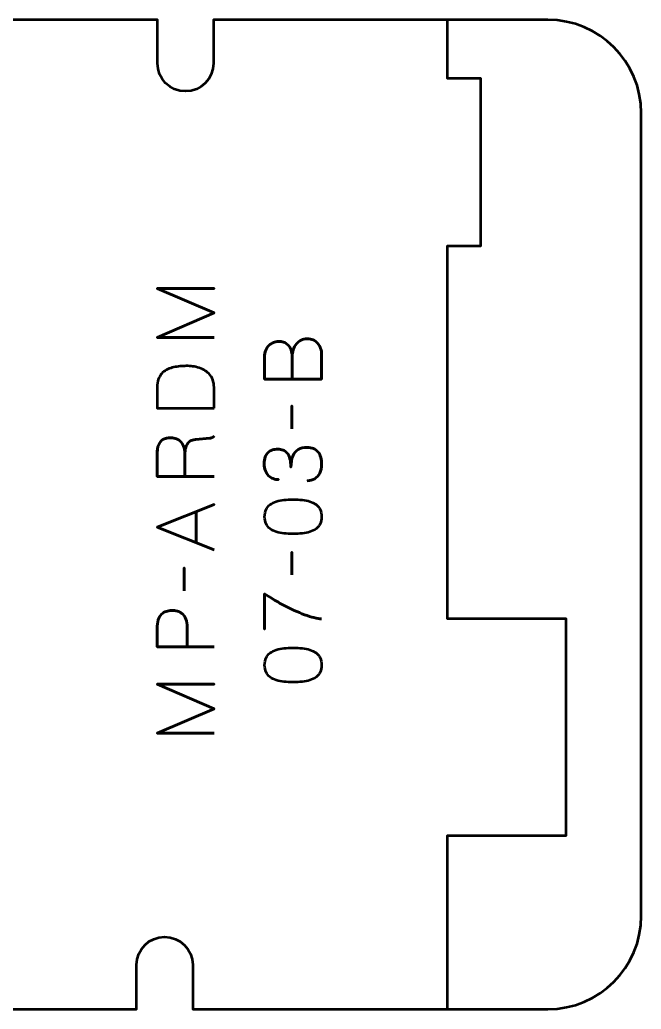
# Model space of a CAD drawing. Header units: centimetres. Extents: x -17.2 to -3.8, y -20.5 to -9.2.
# Drawn here: x -7.17 to -3.85, y -20.5 to -15.2 of the extents above; entities that cross this region are included whole.
import ezdxf

# ---------------------------------------------------------------- set-up
doc = ezdxf.new("R2010")
doc.units = ezdxf.units.CM
doc.header["$MEASUREMENT"] = 0
doc.layers.add('Layer 1', color=7, linetype='Continuous')

msp = doc.modelspace()

# ---------------------------------------------------------------- linework, layer by layer
at = {"layer": 'Layer 1', "lineweight": 53}
msp.add_open_spline([(-4.35005, -20.50003), (-4.35005, -20.50003), (-6.25, -20.50003), (-6.25, -20.50003), (-6.25, -20.50003), (-6.25, -20.50003), (-6.25, -20.26251), (-6.25, -20.26251), (-6.25, -20.26251), (-6.25, -20.17968), (-6.31717, -20.11251), (-6.4, -20.11251), (-6.4, -20.11251), (-6.48283, -20.11251), (-6.55, -20.17968), (-6.55, -20.26251), (-6.55, -20.26251), (-6.55, -20.26251), (-6.55, -20.50003), (-6.55, -20.50003), (-6.55, -20.50003), (-6.55, -20.50003), (-13.75, -20.50003), (-13.75, -20.50003), (-13.75, -20.50003), (-13.75, -20.50003), (-13.75, -20.26251), (-13.75, -20.26251), (-13.75, -20.26251), (-13.75, -20.17968), (-13.81717, -20.11251), (-13.9, -20.11251), (-13.9, -20.11251), (-13.98283, -20.11251), (-14.05, -20.17968), (-14.05, -20.26251), (-14.05, -20.26251), (-14.05, -20.26251), (-14.05, -20.50003), (-14.05, -20.50003), (-14.05, -20.50003), (-14.05, -20.50003), (-16.64995, -20.50003), (-16.64995, -20.50003), (-16.64995, -20.50003), (-16.92695, -20.50003), (-17.15005, -20.27694), (-17.15005, -19.99994), (-17.15005, -19.99994), (-17.15005, -19.99994), (-17.15005, -15.70008), (-17.15005, -15.70008), (-17.15005, -15.70008), (-17.15005, -15.42294), (-16.92695, -15.19998), (-16.64995, -15.19998), (-16.64995, -15.19998), (-16.64995, -15.19998), (-14.7385, -15.19998), (-14.7385, -15.19998), (-14.7385, -15.19998), (-14.7385, -15.19998), (-14.7385, -15.43301), (-14.7385, -15.43301), (-14.7385, -15.43301), (-14.7385, -15.51584), (-14.67133, -15.58301), (-14.5885, -15.58301), (-14.5885, -15.58301), (-14.50567, -15.58301), (-14.4385, -15.51584), (-14.4385, -15.43301), (-14.4385, -15.43301), (-14.4385, -15.43301), (-14.4385, -15.19998), (-14.4385, -15.19998), (-14.4385, -15.19998), (-14.4385, -15.19998), (-6.4385, -15.19998), (-6.4385, -15.19998), (-6.4385, -15.19998), (-6.4385, -15.19998), (-6.4385, -15.43301), (-6.4385, -15.43301), (-6.4385, -15.43301), (-6.4385, -15.51584), (-6.37133, -15.58301), (-6.2885, -15.58301), (-6.2885, -15.58301), (-6.20567, -15.58301), (-6.1385, -15.51584), (-6.1385, -15.43301), (-6.1385, -15.43301), (-6.1385, -15.43301), (-6.1385, -15.19998), (-6.1385, -15.19998), (-6.1385, -15.19998), (-6.1385, -15.19998), (-4.35005, -15.19998), (-4.35005, -15.19998), (-4.35005, -15.19998), (-4.07305, -15.19998), (-3.84995, -15.42294), (-3.84995, -15.70008), (-3.84995, -15.70008), (-3.84995, -15.70008), (-3.84995, -19.99994), (-3.84995, -19.99994), (-3.84995, -19.99994), (-3.84995, -20.27694), (-4.07305, -20.50003), (-4.35005, -20.50003)], degree=3, knots=[0, 0, 0, 0, 0.0357143, 0.0357143, 0.0357143, 0.0357143, 0.0714286, 0.0714286, 0.0714286, 0.0714286, 0.1071429, 0.1071429, 0.1071429, 0.1071429, 0.1428571, 0.1428571, 0.1428571, 0.1428571, 0.1785714, 0.1785714, 0.1785714, 0.1785714, 0.2142857, 0.2142857, 0.2142857, 0.2142857, 0.25, 0.25, 0.25, 0.25, 0.2857143, 0.2857143, 0.2857143, 0.2857143, 0.3214286, 0.3214286, 0.3214286, 0.3214286, 0.3571429, 0.3571429, 0.3571429, 0.3571429, 0.3928571, 0.3928571, 0.3928571, 0.3928571, 0.4285714, 0.4285714, 0.4285714, 0.4285714, 0.4642857, 0.4642857, 0.4642857, 0.4642857, 0.5, 0.5, 0.5, 0.5, 0.5357143, 0.5357143, 0.5357143, 0.5357143, 0.5714286, 0.5714286, 0.5714286, 0.5714286, 0.6071429, 0.6071429, 0.6071429, 0.6071429, 0.6428571, 0.6428571, 0.6428571, 0.6428571, 0.6785714, 0.6785714, 0.6785714, 0.6785714, 0.7142857, 0.7142857, 0.7142857, 0.7142857, 0.75, 0.75, 0.75, 0.75, 0.7857143, 0.7857143, 0.7857143, 0.7857143, 0.8214286, 0.8214286, 0.8214286, 0.8214286, 0.8571429, 0.8571429, 0.8571429, 0.8571429, 0.8928571, 0.8928571, 0.8928571, 0.8928571, 0.9285714, 0.9285714, 0.9285714, 0.9285714, 0.9642857, 0.9642857, 0.9642857, 0.9642857, 1, 1, 1, 1], dxfattribs=at)
at = {"layer": 'Layer 1', "color": 5, "lineweight": 53}
for points, knots in [([(-4.8885, -15.19998), (-4.8885, -15.24066), (-4.8885, -15.34072), (-4.8885, -15.51321), (-4.8885, -15.51321), (-4.8885, -15.51321), (-4.7107, -15.51321), (-4.7107, -15.51321), (-4.7107, -15.51321), (-4.7107, -15.51321), (-4.7107, -16.41237), (-4.7107, -16.41237), (-4.7107, -16.41237), (-4.7107, -16.41237), (-4.8885, -16.41237), (-4.8885, -16.41237), (-4.8885, -16.41237), (-4.8885, -17.00492), (-4.8885, -17.73021), (-4.8885, -18.40627), (-4.8885, -18.40627), (-4.8885, -18.40627), (-4.2535, -18.40627), (-4.2535, -18.40627), (-4.2535, -18.40627), (-4.2535, -18.40627), (-4.2535, -19.57213), (-4.2535, -19.57213), (-4.2535, -19.57213), (-4.2535, -19.57213), (-4.8885, -19.57213), (-4.8885, -19.57213), (-4.8885, -19.57213), (-4.8885, -20.07461), (-4.8885, -20.4207), (-4.8885, -20.50003)], [0, 0, 0, 0, 0.1111111, 0.1111111, 0.1111111, 0.1111111, 0.2222222, 0.2222222, 0.2222222, 0.2222222, 0.3333333, 0.3333333, 0.3333333, 0.3333333, 0.4444444, 0.4444444, 0.4444444, 0.4444444, 0.5555556, 0.5555556, 0.5555556, 0.5555556, 0.6666667, 0.6666667, 0.6666667, 0.6666667, 0.7777778, 0.7777778, 0.7777778, 0.7777778, 0.8888889, 0.8888889, 0.8888889, 0.8888889, 1, 1, 1, 1]), ([(-6.13547, -16.90176), (-6.13547, -16.90176), (-6.44069, -16.90176), (-6.44069, -16.90176), (-6.44069, -16.90176), (-6.44069, -16.90176), (-6.13547, -16.77053), (-6.13547, -16.77053), (-6.13547, -16.77053), (-6.13547, -16.77053), (-6.44069, -16.63887), (-6.44069, -16.63887), (-6.44069, -16.63887), (-6.44069, -16.63887), (-6.13547, -16.63887), (-6.13547, -16.63887), (-6.13547, -16.63887), (-6.13547, -16.63887), (-6.44069, -16.63887), (-6.44069, -16.63887), (-6.44069, -16.63887), (-6.44069, -16.63887), (-6.13547, -16.77053), (-6.13547, -16.77053), (-6.13547, -16.77053), (-6.13547, -16.77053), (-6.44069, -16.90176), (-6.44069, -16.90176), (-6.44069, -16.90176), (-6.44069, -16.90176), (-6.13547, -16.90176), (-6.13547, -16.90176)], [0, 0, 0, 0, 0.125, 0.125, 0.125, 0.125, 0.25, 0.25, 0.25, 0.25, 0.375, 0.375, 0.375, 0.375, 0.5, 0.5, 0.5, 0.5, 0.625, 0.625, 0.625, 0.625, 0.75, 0.75, 0.75, 0.75, 0.875, 0.875, 0.875, 0.875, 1, 1, 1, 1]), ([(-5.71722, -17.12465), (-5.71722, -17.12465), (-5.71722, -17.00739), (-5.71722, -17.00739), (-5.71722, -17.00739), (-5.71729, -16.99215), (-5.7194, -16.97917), (-5.72357, -16.96823), (-5.72357, -16.96823), (-5.72766, -16.95736), (-5.73323, -16.94855), (-5.74022, -16.9417), (-5.74022, -16.9417), (-5.7472, -16.93486), (-5.7551, -16.92992), (-5.76385, -16.92681), (-5.76385, -16.92681), (-5.77253, -16.92378), (-5.78156, -16.92237), (-5.79087, -16.92272), (-5.79087, -16.92272), (-5.80019, -16.92315), (-5.80922, -16.92512), (-5.81804, -16.92865), (-5.81804, -16.92865), (-5.82686, -16.93211), (-5.83483, -16.93733), (-5.84196, -16.94417), (-5.84196, -16.94417), (-5.84908, -16.95101), (-5.85473, -16.95955), (-5.85889, -16.96992), (-5.85889, -16.96992), (-5.86312, -16.9803), (-5.86531, -16.9925), (-5.86538, -17.00654), (-5.86538, -17.00654), (-5.86538, -17.00654), (-5.86538, -17.12465), (-5.86538, -17.12465), (-5.86538, -17.12465), (-5.86538, -17.12465), (-5.56016, -17.12465), (-5.56016, -17.12465), (-5.56016, -17.12465), (-5.56016, -17.12465), (-5.56016, -16.99469), (-5.56016, -16.99469), (-5.56016, -16.99469), (-5.56016, -16.98255), (-5.56192, -16.97126), (-5.56538, -16.96082), (-5.56538, -16.96082), (-5.56891, -16.95038), (-5.57392, -16.94128), (-5.58055, -16.93338), (-5.58055, -16.93338), (-5.58725, -16.92554), (-5.5953, -16.91941), (-5.60482, -16.91503), (-5.60482, -16.91503), (-5.61435, -16.91066), (-5.62514, -16.9084), (-5.63721, -16.90833), (-5.63721, -16.90833), (-5.64934, -16.90861), (-5.66028, -16.91115), (-5.67008, -16.91602), (-5.67008, -16.91602), (-5.67989, -16.92089), (-5.68829, -16.92766), (-5.69527, -16.93641), (-5.69527, -16.93641), (-5.70233, -16.94516), (-5.70776, -16.9556), (-5.7115, -16.9676), (-5.7115, -16.9676), (-5.71524, -16.97959), (-5.71714, -16.99285), (-5.71722, -17.00739), (-5.71722, -17.00739), (-5.71714, -16.99285), (-5.71524, -16.97959), (-5.7115, -16.9676), (-5.7115, -16.9676), (-5.70776, -16.9556), (-5.70233, -16.94516), (-5.69527, -16.93641), (-5.69527, -16.93641), (-5.68829, -16.92766), (-5.67989, -16.92089), (-5.67008, -16.91602), (-5.67008, -16.91602), (-5.66028, -16.91115), (-5.64934, -16.90861), (-5.63721, -16.90833), (-5.63721, -16.90833), (-5.62514, -16.9084), (-5.61435, -16.91066), (-5.60482, -16.91503), (-5.60482, -16.91503), (-5.5953, -16.91941), (-5.58725, -16.92554), (-5.58055, -16.93338), (-5.58055, -16.93338), (-5.57392, -16.94128), (-5.56891, -16.95038), (-5.56538, -16.96082), (-5.56538, -16.96082), (-5.56192, -16.97126), (-5.56016, -16.98255), (-5.56016, -16.99469), (-5.56016, -16.99469), (-5.56016, -16.99469), (-5.56016, -17.12465), (-5.56016, -17.12465), (-5.56016, -17.12465), (-5.56016, -17.12465), (-5.86538, -17.12465), (-5.86538, -17.12465), (-5.86538, -17.12465), (-5.86538, -17.12465), (-5.86538, -17.00654), (-5.86538, -17.00654), (-5.86538, -17.00654), (-5.86531, -16.9925), (-5.86312, -16.9803), (-5.85889, -16.96992), (-5.85889, -16.96992), (-5.85473, -16.95955), (-5.84908, -16.95101), (-5.84196, -16.94417), (-5.84196, -16.94417), (-5.83483, -16.93733), (-5.82686, -16.93211), (-5.81804, -16.92865), (-5.81804, -16.92865), (-5.80922, -16.92512), (-5.80019, -16.92315), (-5.79087, -16.92272), (-5.79087, -16.92272), (-5.78156, -16.92237), (-5.77253, -16.92378), (-5.76385, -16.92681), (-5.76385, -16.92681), (-5.7551, -16.92992), (-5.7472, -16.93486), (-5.74022, -16.9417), (-5.74022, -16.9417), (-5.73323, -16.94855), (-5.72766, -16.95736), (-5.72357, -16.96823), (-5.72357, -16.96823), (-5.7194, -16.97917), (-5.71729, -16.99215), (-5.71722, -17.00739), (-5.71722, -17.00739), (-5.71722, -17.00739), (-5.71722, -17.12465), (-5.71722, -17.12465)], [0, 0, 0, 0, 0.025, 0.025, 0.025, 0.025, 0.05, 0.05, 0.05, 0.05, 0.075, 0.075, 0.075, 0.075, 0.1, 0.1, 0.1, 0.1, 0.125, 0.125, 0.125, 0.125, 0.15, 0.15, 0.15, 0.15, 0.175, 0.175, 0.175, 0.175, 0.2, 0.2, 0.2, 0.2, 0.225, 0.225, 0.225, 0.225, 0.25, 0.25, 0.25, 0.25, 0.275, 0.275, 0.275, 0.275, 0.3, 0.3, 0.3, 0.3, 0.325, 0.325, 0.325, 0.325, 0.35, 0.35, 0.35, 0.35, 0.375, 0.375, 0.375, 0.375, 0.4, 0.4, 0.4, 0.4, 0.425, 0.425, 0.425, 0.425, 0.45, 0.45, 0.45, 0.45, 0.475, 0.475, 0.475, 0.475, 0.5, 0.5, 0.5, 0.5, 0.525, 0.525, 0.525, 0.525, 0.55, 0.55, 0.55, 0.55, 0.575, 0.575, 0.575, 0.575, 0.6, 0.6, 0.6, 0.6, 0.625, 0.625, 0.625, 0.625, 0.65, 0.65, 0.65, 0.65, 0.675, 0.675, 0.675, 0.675, 0.7, 0.7, 0.7, 0.7, 0.725, 0.725, 0.725, 0.725, 0.75, 0.75, 0.75, 0.75, 0.775, 0.775, 0.775, 0.775, 0.8, 0.8, 0.8, 0.8, 0.825, 0.825, 0.825, 0.825, 0.85, 0.85, 0.85, 0.85, 0.875, 0.875, 0.875, 0.875, 0.9, 0.9, 0.9, 0.9, 0.925, 0.925, 0.925, 0.925, 0.95, 0.95, 0.95, 0.95, 0.975, 0.975, 0.975, 0.975, 1, 1, 1, 1]), ([(-6.13547, -17.28022), (-6.13547, -17.28022), (-6.44069, -17.28022), (-6.44069, -17.28022), (-6.44069, -17.28022), (-6.44069, -17.28022), (-6.44069, -17.17015), (-6.44069, -17.17015), (-6.44069, -17.17015), (-6.44062, -17.15343), (-6.43843, -17.13897), (-6.43413, -17.12676), (-6.43413, -17.12676), (-6.42983, -17.11463), (-6.4239, -17.10433), (-6.41642, -17.096), (-6.41642, -17.096), (-6.40887, -17.08761), (-6.40019, -17.08083), (-6.39039, -17.07554), (-6.39039, -17.07554), (-6.38065, -17.07025), (-6.37021, -17.06616), (-6.35913, -17.06326), (-6.35913, -17.06326), (-6.34812, -17.06037), (-6.3369, -17.05833), (-6.32555, -17.05706), (-6.32555, -17.05706), (-6.31419, -17.05579), (-6.30318, -17.05494), (-6.29253, -17.05459), (-6.29253, -17.05459), (-6.28187, -17.05409), (-6.27065, -17.05444), (-6.25887, -17.05557), (-6.25887, -17.05557), (-6.24709, -17.0567), (-6.23531, -17.05882), (-6.22359, -17.06199), (-6.22359, -17.06199), (-6.21188, -17.0651), (-6.20073, -17.06954), (-6.19015, -17.07519), (-6.19015, -17.07519), (-6.17964, -17.0809), (-6.17025, -17.0881), (-6.16207, -17.09671), (-6.16207, -17.09671), (-6.15388, -17.10539), (-6.14739, -17.11576), (-6.14267, -17.12789), (-6.14267, -17.12789), (-6.13794, -17.14003), (-6.13554, -17.15414), (-6.13547, -17.17015), (-6.13547, -17.17015), (-6.13547, -17.17015), (-6.13547, -17.28022), (-6.13547, -17.28022)], [0, 0, 0, 0, 0.0666667, 0.0666667, 0.0666667, 0.0666667, 0.1333333, 0.1333333, 0.1333333, 0.1333333, 0.2, 0.2, 0.2, 0.2, 0.2666667, 0.2666667, 0.2666667, 0.2666667, 0.3333333, 0.3333333, 0.3333333, 0.3333333, 0.4, 0.4, 0.4, 0.4, 0.4666667, 0.4666667, 0.4666667, 0.4666667, 0.5333333, 0.5333333, 0.5333333, 0.5333333, 0.6, 0.6, 0.6, 0.6, 0.6666667, 0.6666667, 0.6666667, 0.6666667, 0.7333333, 0.7333333, 0.7333333, 0.7333333, 0.8, 0.8, 0.8, 0.8, 0.8666667, 0.8666667, 0.8666667, 0.8666667, 0.9333333, 0.9333333, 0.9333333, 0.9333333, 1, 1, 1, 1]), ([(-6.13547, -17.28022), (-6.13547, -17.28022), (-6.44069, -17.28022), (-6.44069, -17.28022), (-6.44069, -17.28022), (-6.44069, -17.28022), (-6.44069, -17.17015), (-6.44069, -17.17015), (-6.44069, -17.17015), (-6.44062, -17.15343), (-6.43843, -17.13897), (-6.43413, -17.12676), (-6.43413, -17.12676), (-6.42983, -17.11463), (-6.4239, -17.10433), (-6.41642, -17.096), (-6.41642, -17.096), (-6.40887, -17.08761), (-6.40019, -17.08083), (-6.39039, -17.07554), (-6.39039, -17.07554), (-6.38065, -17.07025), (-6.37021, -17.06616), (-6.35913, -17.06326), (-6.35913, -17.06326), (-6.34812, -17.06037), (-6.3369, -17.05833), (-6.32555, -17.05706), (-6.32555, -17.05706), (-6.31419, -17.05579), (-6.30318, -17.05494), (-6.29253, -17.05459), (-6.29253, -17.05459), (-6.28187, -17.05409), (-6.27065, -17.05444), (-6.25887, -17.05557), (-6.25887, -17.05557), (-6.24709, -17.0567), (-6.23531, -17.05882), (-6.22359, -17.06199), (-6.22359, -17.06199), (-6.21188, -17.0651), (-6.20073, -17.06954), (-6.19015, -17.07519), (-6.19015, -17.07519), (-6.17964, -17.0809), (-6.17025, -17.0881), (-6.16207, -17.09671), (-6.16207, -17.09671), (-6.15388, -17.10539), (-6.14739, -17.11576), (-6.14267, -17.12789), (-6.14267, -17.12789), (-6.13794, -17.14003), (-6.13554, -17.15414), (-6.13547, -17.17015), (-6.13547, -17.17015), (-6.13547, -17.17015), (-6.13547, -17.28022), (-6.13547, -17.28022)], [0, 0, 0, 0, 0.0666667, 0.0666667, 0.0666667, 0.0666667, 0.1333333, 0.1333333, 0.1333333, 0.1333333, 0.2, 0.2, 0.2, 0.2, 0.2666667, 0.2666667, 0.2666667, 0.2666667, 0.3333333, 0.3333333, 0.3333333, 0.3333333, 0.4, 0.4, 0.4, 0.4, 0.4666667, 0.4666667, 0.4666667, 0.4666667, 0.5333333, 0.5333333, 0.5333333, 0.5333333, 0.6, 0.6, 0.6, 0.6, 0.6666667, 0.6666667, 0.6666667, 0.6666667, 0.7333333, 0.7333333, 0.7333333, 0.7333333, 0.8, 0.8, 0.8, 0.8, 0.8666667, 0.8666667, 0.8666667, 0.8666667, 0.9333333, 0.9333333, 0.9333333, 0.9333333, 1, 1, 1, 1]), ([(-5.71976, -17.3905), (-5.71976, -17.3905), (-5.71976, -17.26731), (-5.71976, -17.26731), (-5.71976, -17.26731), (-5.71976, -17.26731), (-5.71976, -17.3905), (-5.71976, -17.3905)], [0, 0, 0, 0, 0.5, 0.5, 0.5, 0.5, 1, 1, 1, 1]), ([(-6.13547, -17.43008), (-6.13752, -17.4329), (-6.13999, -17.43502), (-6.14288, -17.43657), (-6.14288, -17.43657), (-6.14577, -17.43813), (-6.14866, -17.43918), (-6.15149, -17.43982), (-6.15149, -17.43982), (-6.15424, -17.44038), (-6.15657, -17.44067), (-6.15833, -17.44067), (-6.15833, -17.44067), (-6.15833, -17.44067), (-6.23538, -17.44829), (-6.23538, -17.44829), (-6.23538, -17.44829), (-6.24645, -17.44913), (-6.25619, -17.45238), (-6.26452, -17.45795), (-6.26452, -17.45795), (-6.27291, -17.4636), (-6.2794, -17.47164), (-6.28413, -17.48222), (-6.28413, -17.48222), (-6.28879, -17.49274), (-6.29118, -17.50586), (-6.29126, -17.52152), (-6.29126, -17.52152), (-6.29118, -17.50586), (-6.28879, -17.49274), (-6.28413, -17.48222), (-6.28413, -17.48222), (-6.2794, -17.47164), (-6.27291, -17.4636), (-6.26452, -17.45795), (-6.26452, -17.45795), (-6.25619, -17.45238), (-6.24645, -17.44913), (-6.23538, -17.44829), (-6.23538, -17.44829), (-6.23538, -17.44829), (-6.15833, -17.44067), (-6.15833, -17.44067), (-6.15833, -17.44067), (-6.15657, -17.44067), (-6.15424, -17.44038), (-6.15149, -17.43982), (-6.15149, -17.43982), (-6.14866, -17.43918), (-6.14577, -17.43813), (-6.14288, -17.43657), (-6.14288, -17.43657), (-6.13999, -17.43502), (-6.13752, -17.4329), (-6.13547, -17.43008)], [0, 0, 0, 0, 0.0714286, 0.0714286, 0.0714286, 0.0714286, 0.1428571, 0.1428571, 0.1428571, 0.1428571, 0.2142857, 0.2142857, 0.2142857, 0.2142857, 0.2857143, 0.2857143, 0.2857143, 0.2857143, 0.3571429, 0.3571429, 0.3571429, 0.3571429, 0.4285714, 0.4285714, 0.4285714, 0.4285714, 0.5, 0.5, 0.5, 0.5, 0.5714286, 0.5714286, 0.5714286, 0.5714286, 0.6428571, 0.6428571, 0.6428571, 0.6428571, 0.7142857, 0.7142857, 0.7142857, 0.7142857, 0.7857143, 0.7857143, 0.7857143, 0.7857143, 0.8571429, 0.8571429, 0.8571429, 0.8571429, 0.9285714, 0.9285714, 0.9285714, 0.9285714, 1, 1, 1, 1]), ([(-6.13547, -17.64725), (-6.13547, -17.64725), (-6.44069, -17.64725), (-6.44069, -17.64725), (-6.44069, -17.64725), (-6.44069, -17.64725), (-6.44069, -17.53591), (-6.44069, -17.53591), (-6.44069, -17.53591), (-6.44069, -17.52039), (-6.43963, -17.50713), (-6.43759, -17.49619), (-6.43759, -17.49619), (-6.43554, -17.48519), (-6.43258, -17.47608), (-6.4287, -17.46889), (-6.4287, -17.46889), (-6.42482, -17.46169), (-6.42009, -17.45605), (-6.41452, -17.45188), (-6.41452, -17.45188), (-6.40901, -17.44765), (-6.40273, -17.44469), (-6.39575, -17.44278), (-6.39575, -17.44278), (-6.38876, -17.44088), (-6.38121, -17.43975), (-6.37296, -17.4394), (-6.37296, -17.4394), (-6.36259, -17.4389), (-6.35257, -17.44003), (-6.3429, -17.44271), (-6.3429, -17.44271), (-6.33317, -17.44546), (-6.32449, -17.45019), (-6.31673, -17.45689), (-6.31673, -17.45689), (-6.30896, -17.46367), (-6.30283, -17.47277), (-6.29824, -17.48434), (-6.29824, -17.48434), (-6.29372, -17.49591), (-6.29133, -17.51023), (-6.29126, -17.52745), (-6.29126, -17.52745), (-6.29126, -17.52745), (-6.29126, -17.64725), (-6.29126, -17.64725), (-6.29126, -17.64725), (-6.29126, -17.64725), (-6.29126, -17.52745), (-6.29126, -17.52745), (-6.29126, -17.52745), (-6.29133, -17.51059), (-6.29372, -17.4964), (-6.29824, -17.4849), (-6.29824, -17.4849), (-6.30283, -17.4734), (-6.30896, -17.46423), (-6.31673, -17.45739), (-6.31673, -17.45739), (-6.32449, -17.45054), (-6.33317, -17.44575), (-6.3429, -17.44292), (-6.3429, -17.44292), (-6.35257, -17.4401), (-6.36259, -17.4389), (-6.37296, -17.4394), (-6.37296, -17.4394), (-6.38326, -17.43982), (-6.39257, -17.44158), (-6.4009, -17.44469), (-6.4009, -17.44469), (-6.40915, -17.44772), (-6.41628, -17.4528), (-6.42221, -17.45986), (-6.42221, -17.45986), (-6.42813, -17.46691), (-6.43272, -17.47665), (-6.43589, -17.489), (-6.43589, -17.489), (-6.43907, -17.50134), (-6.44069, -17.51701), (-6.44069, -17.53591), (-6.44069, -17.53591), (-6.44069, -17.53591), (-6.44069, -17.64725), (-6.44069, -17.64725), (-6.44069, -17.64725), (-6.44069, -17.64725), (-6.13547, -17.64725), (-6.13547, -17.64725)], [0, 0, 0, 0, 0.0434783, 0.0434783, 0.0434783, 0.0434783, 0.0869565, 0.0869565, 0.0869565, 0.0869565, 0.1304348, 0.1304348, 0.1304348, 0.1304348, 0.173913, 0.173913, 0.173913, 0.173913, 0.2173913, 0.2173913, 0.2173913, 0.2173913, 0.2608696, 0.2608696, 0.2608696, 0.2608696, 0.3043478, 0.3043478, 0.3043478, 0.3043478, 0.3478261, 0.3478261, 0.3478261, 0.3478261, 0.3913043, 0.3913043, 0.3913043, 0.3913043, 0.4347826, 0.4347826, 0.4347826, 0.4347826, 0.4782609, 0.4782609, 0.4782609, 0.4782609, 0.5217391, 0.5217391, 0.5217391, 0.5217391, 0.5652174, 0.5652174, 0.5652174, 0.5652174, 0.6086957, 0.6086957, 0.6086957, 0.6086957, 0.6521739, 0.6521739, 0.6521739, 0.6521739, 0.6956522, 0.6956522, 0.6956522, 0.6956522, 0.7391304, 0.7391304, 0.7391304, 0.7391304, 0.7826087, 0.7826087, 0.7826087, 0.7826087, 0.826087, 0.826087, 0.826087, 0.826087, 0.8695652, 0.8695652, 0.8695652, 0.8695652, 0.9130435, 0.9130435, 0.9130435, 0.9130435, 0.9565217, 0.9565217, 0.9565217, 0.9565217, 1, 1, 1, 1]), ([(-5.63678, -17.66905), (-5.62154, -17.66898), (-5.60828, -17.66545), (-5.59678, -17.65847), (-5.59678, -17.65847), (-5.58535, -17.65148), (-5.57639, -17.64153), (-5.56997, -17.62855), (-5.56997, -17.62855), (-5.56355, -17.61557), (-5.5603, -17.59998), (-5.56016, -17.58184), (-5.56016, -17.58184), (-5.56016, -17.56823), (-5.56157, -17.55588), (-5.56453, -17.54466), (-5.56453, -17.54466), (-5.5675, -17.53351), (-5.57208, -17.52392), (-5.57836, -17.5158), (-5.57836, -17.5158), (-5.58464, -17.50769), (-5.59276, -17.50148), (-5.60263, -17.49704), (-5.60263, -17.49704), (-5.61258, -17.49266), (-5.62451, -17.49048), (-5.63848, -17.49041), (-5.63848, -17.49041), (-5.6571, -17.49033), (-5.67284, -17.49414), (-5.68561, -17.50169), (-5.68561, -17.50169), (-5.69838, -17.50924), (-5.70797, -17.52096), (-5.71453, -17.53669), (-5.71453, -17.53669), (-5.7211, -17.55242), (-5.72441, -17.5726), (-5.72441, -17.59708), (-5.72441, -17.59708), (-5.72434, -17.57881), (-5.72603, -17.5635), (-5.72949, -17.55101), (-5.72949, -17.55101), (-5.73295, -17.53859), (-5.73782, -17.52865), (-5.74417, -17.52117), (-5.74417, -17.52117), (-5.75045, -17.51369), (-5.75793, -17.50826), (-5.76653, -17.50501), (-5.76653, -17.50501), (-5.77507, -17.50169), (-5.78445, -17.50007), (-5.79468, -17.50014), (-5.79468, -17.50014), (-5.80492, -17.50007), (-5.81437, -17.50148), (-5.82312, -17.5043), (-5.82312, -17.5043), (-5.83187, -17.50706), (-5.83956, -17.51157), (-5.84612, -17.51771), (-5.84612, -17.51771), (-5.85268, -17.52385), (-5.85783, -17.53196), (-5.8615, -17.54191), (-5.8615, -17.54191), (-5.86517, -17.55193), (-5.867, -17.56414), (-5.86707, -17.57846), (-5.86707, -17.57846), (-5.867, -17.59271), (-5.86489, -17.6052), (-5.86079, -17.61578), (-5.86079, -17.61578), (-5.8567, -17.62644), (-5.85113, -17.63518), (-5.844, -17.64224), (-5.844, -17.64224), (-5.83688, -17.64922), (-5.82876, -17.65445), (-5.81959, -17.6579), (-5.81959, -17.6579), (-5.81042, -17.66143), (-5.80068, -17.66312), (-5.79045, -17.66312), (-5.79045, -17.66312), (-5.80068, -17.66312), (-5.81042, -17.66143), (-5.81959, -17.6579), (-5.81959, -17.6579), (-5.82876, -17.65445), (-5.83688, -17.64922), (-5.844, -17.64224), (-5.844, -17.64224), (-5.85113, -17.63518), (-5.8567, -17.62644), (-5.86079, -17.61578), (-5.86079, -17.61578), (-5.86489, -17.6052), (-5.867, -17.59271), (-5.86707, -17.57846), (-5.86707, -17.57846), (-5.867, -17.56414), (-5.86517, -17.55193), (-5.8615, -17.54191), (-5.8615, -17.54191), (-5.85783, -17.53196), (-5.85268, -17.52385), (-5.84612, -17.51771), (-5.84612, -17.51771), (-5.83956, -17.51157), (-5.83187, -17.50706), (-5.82312, -17.5043), (-5.82312, -17.5043), (-5.81437, -17.50148), (-5.80492, -17.50007), (-5.79468, -17.50014), (-5.79468, -17.50014), (-5.78445, -17.50007), (-5.77507, -17.50169), (-5.76653, -17.50501), (-5.76653, -17.50501), (-5.75793, -17.50826), (-5.75045, -17.51369), (-5.74417, -17.52117), (-5.74417, -17.52117), (-5.73782, -17.52865), (-5.73295, -17.53859), (-5.72949, -17.55101), (-5.72949, -17.55101), (-5.72603, -17.5635), (-5.72434, -17.57881), (-5.72441, -17.59708), (-5.72441, -17.59708), (-5.72441, -17.5726), (-5.7211, -17.55242), (-5.71453, -17.53669), (-5.71453, -17.53669), (-5.70797, -17.52096), (-5.69838, -17.50924), (-5.68561, -17.50169), (-5.68561, -17.50169), (-5.67284, -17.49414), (-5.6571, -17.49033), (-5.63848, -17.49041), (-5.63848, -17.49041), (-5.62451, -17.49048), (-5.61258, -17.49266), (-5.60263, -17.49704), (-5.60263, -17.49704), (-5.59276, -17.50148), (-5.58464, -17.50769), (-5.57836, -17.5158), (-5.57836, -17.5158), (-5.57208, -17.52392), (-5.5675, -17.53351), (-5.56453, -17.54466), (-5.56453, -17.54466), (-5.56157, -17.55588), (-5.56016, -17.56823), (-5.56016, -17.58184), (-5.56016, -17.58184), (-5.5603, -17.59998), (-5.56355, -17.61557), (-5.56997, -17.62855), (-5.56997, -17.62855), (-5.57639, -17.64153), (-5.58535, -17.65148), (-5.59678, -17.65847), (-5.59678, -17.65847), (-5.60828, -17.66545), (-5.62154, -17.66898), (-5.63678, -17.66905)], [0, 0, 0, 0, 0.0227273, 0.0227273, 0.0227273, 0.0227273, 0.0454545, 0.0454545, 0.0454545, 0.0454545, 0.0681818, 0.0681818, 0.0681818, 0.0681818, 0.0909091, 0.0909091, 0.0909091, 0.0909091, 0.1136364, 0.1136364, 0.1136364, 0.1136364, 0.1363636, 0.1363636, 0.1363636, 0.1363636, 0.1590909, 0.1590909, 0.1590909, 0.1590909, 0.1818182, 0.1818182, 0.1818182, 0.1818182, 0.2045455, 0.2045455, 0.2045455, 0.2045455, 0.2272727, 0.2272727, 0.2272727, 0.2272727, 0.25, 0.25, 0.25, 0.25, 0.2727273, 0.2727273, 0.2727273, 0.2727273, 0.2954545, 0.2954545, 0.2954545, 0.2954545, 0.3181818, 0.3181818, 0.3181818, 0.3181818, 0.3409091, 0.3409091, 0.3409091, 0.3409091, 0.3636364, 0.3636364, 0.3636364, 0.3636364, 0.3863636, 0.3863636, 0.3863636, 0.3863636, 0.4090909, 0.4090909, 0.4090909, 0.4090909, 0.4318182, 0.4318182, 0.4318182, 0.4318182, 0.4545455, 0.4545455, 0.4545455, 0.4545455, 0.4772727, 0.4772727, 0.4772727, 0.4772727, 0.5, 0.5, 0.5, 0.5, 0.5227273, 0.5227273, 0.5227273, 0.5227273, 0.5454545, 0.5454545, 0.5454545, 0.5454545, 0.5681818, 0.5681818, 0.5681818, 0.5681818, 0.5909091, 0.5909091, 0.5909091, 0.5909091, 0.6136364, 0.6136364, 0.6136364, 0.6136364, 0.6363636, 0.6363636, 0.6363636, 0.6363636, 0.6590909, 0.6590909, 0.6590909, 0.6590909, 0.6818182, 0.6818182, 0.6818182, 0.6818182, 0.7045455, 0.7045455, 0.7045455, 0.7045455, 0.7272727, 0.7272727, 0.7272727, 0.7272727, 0.75, 0.75, 0.75, 0.75, 0.7727273, 0.7727273, 0.7727273, 0.7727273, 0.7954545, 0.7954545, 0.7954545, 0.7954545, 0.8181818, 0.8181818, 0.8181818, 0.8181818, 0.8409091, 0.8409091, 0.8409091, 0.8409091, 0.8636364, 0.8636364, 0.8636364, 0.8636364, 0.8863636, 0.8863636, 0.8863636, 0.8863636, 0.9090909, 0.9090909, 0.9090909, 0.9090909, 0.9318182, 0.9318182, 0.9318182, 0.9318182, 0.9545455, 0.9545455, 0.9545455, 0.9545455, 0.9772727, 0.9772727, 0.9772727, 0.9772727, 1, 1, 1, 1]), ([(-6.13547, -18.03883), (-6.13547, -18.03883), (-6.44069, -17.91776), (-6.44069, -17.91776), (-6.44069, -17.91776), (-6.44069, -17.91776), (-6.13547, -17.79626), (-6.13547, -17.79626), (-6.13547, -17.79626), (-6.13547, -17.79626), (-6.44069, -17.91776), (-6.44069, -17.91776), (-6.44069, -17.91776), (-6.44069, -17.91776), (-6.13547, -18.03883), (-6.13547, -18.03883)], [0, 0, 0, 0, 0.25, 0.25, 0.25, 0.25, 0.5, 0.5, 0.5, 0.5, 0.75, 0.75, 0.75, 0.75, 1, 1, 1, 1]), ([(-5.56016, -17.86166), (-5.56023, -17.84685), (-5.56284, -17.83408), (-5.56792, -17.82342), (-5.56792, -17.82342), (-5.573, -17.81284), (-5.58027, -17.80402), (-5.58951, -17.79697), (-5.58951, -17.79697), (-5.59882, -17.78998), (-5.60983, -17.78448), (-5.62253, -17.78039), (-5.62253, -17.78039), (-5.63523, -17.77636), (-5.64913, -17.77347), (-5.66437, -17.77185), (-5.66437, -17.77185), (-5.67961, -17.77015), (-5.69563, -17.76931), (-5.71256, -17.76938), (-5.71256, -17.76938), (-5.72942, -17.76931), (-5.74544, -17.77015), (-5.76061, -17.77185), (-5.76061, -17.77185), (-5.77578, -17.77347), (-5.78975, -17.77636), (-5.80245, -17.78039), (-5.80245, -17.78039), (-5.81508, -17.78448), (-5.82608, -17.78998), (-5.83547, -17.79697), (-5.83547, -17.79697), (-5.84478, -17.80402), (-5.85205, -17.81284), (-5.85713, -17.82342), (-5.85713, -17.82342), (-5.86228, -17.83408), (-5.86489, -17.84685), (-5.86496, -17.86166), (-5.86496, -17.86166), (-5.86489, -17.87648), (-5.86228, -17.88925), (-5.85713, -17.89991), (-5.85713, -17.89991), (-5.85205, -17.91049), (-5.84478, -17.91931), (-5.83547, -17.92636), (-5.83547, -17.92636), (-5.82608, -17.93335), (-5.81508, -17.93885), (-5.80245, -17.94294), (-5.80245, -17.94294), (-5.78975, -17.94697), (-5.77578, -17.94986), (-5.76061, -17.95148), (-5.76061, -17.95148), (-5.74544, -17.95317), (-5.72942, -17.95402), (-5.71256, -17.95395), (-5.71256, -17.95395), (-5.69563, -17.95402), (-5.67961, -17.95317), (-5.66437, -17.95148), (-5.66437, -17.95148), (-5.64913, -17.94986), (-5.63523, -17.94697), (-5.62253, -17.94294), (-5.62253, -17.94294), (-5.60983, -17.93885), (-5.59882, -17.93335), (-5.58951, -17.92636), (-5.58951, -17.92636), (-5.58027, -17.91931), (-5.573, -17.91049), (-5.56792, -17.89991), (-5.56792, -17.89991), (-5.56284, -17.88925), (-5.56023, -17.87648), (-5.56016, -17.86166)], [0, 0, 0, 0, 0.05, 0.05, 0.05, 0.05, 0.1, 0.1, 0.1, 0.1, 0.15, 0.15, 0.15, 0.15, 0.2, 0.2, 0.2, 0.2, 0.25, 0.25, 0.25, 0.25, 0.3, 0.3, 0.3, 0.3, 0.35, 0.35, 0.35, 0.35, 0.4, 0.4, 0.4, 0.4, 0.45, 0.45, 0.45, 0.45, 0.5, 0.5, 0.5, 0.5, 0.55, 0.55, 0.55, 0.55, 0.6, 0.6, 0.6, 0.6, 0.65, 0.65, 0.65, 0.65, 0.7, 0.7, 0.7, 0.7, 0.75, 0.75, 0.75, 0.75, 0.8, 0.8, 0.8, 0.8, 0.85, 0.85, 0.85, 0.85, 0.9, 0.9, 0.9, 0.9, 0.95, 0.95, 0.95, 0.95, 1, 1, 1, 1]), ([(-5.56016, -17.86166), (-5.56023, -17.84685), (-5.56284, -17.83408), (-5.56792, -17.82342), (-5.56792, -17.82342), (-5.573, -17.81284), (-5.58027, -17.80402), (-5.58951, -17.79697), (-5.58951, -17.79697), (-5.59882, -17.78998), (-5.60983, -17.78448), (-5.62253, -17.78039), (-5.62253, -17.78039), (-5.63523, -17.77636), (-5.64913, -17.77347), (-5.66437, -17.77185), (-5.66437, -17.77185), (-5.67961, -17.77015), (-5.69563, -17.76931), (-5.71256, -17.76938), (-5.71256, -17.76938), (-5.72942, -17.76931), (-5.74544, -17.77015), (-5.76061, -17.77185), (-5.76061, -17.77185), (-5.77578, -17.77347), (-5.78975, -17.77636), (-5.80245, -17.78039), (-5.80245, -17.78039), (-5.81508, -17.78448), (-5.82608, -17.78998), (-5.83547, -17.79697), (-5.83547, -17.79697), (-5.84478, -17.80402), (-5.85205, -17.81284), (-5.85713, -17.82342), (-5.85713, -17.82342), (-5.86228, -17.83408), (-5.86489, -17.84685), (-5.86496, -17.86166), (-5.86496, -17.86166), (-5.86489, -17.87648), (-5.86228, -17.88925), (-5.85713, -17.89991), (-5.85713, -17.89991), (-5.85205, -17.91049), (-5.84478, -17.91931), (-5.83547, -17.92636), (-5.83547, -17.92636), (-5.82608, -17.93335), (-5.81508, -17.93885), (-5.80245, -17.94294), (-5.80245, -17.94294), (-5.78975, -17.94697), (-5.77578, -17.94986), (-5.76061, -17.95148), (-5.76061, -17.95148), (-5.74544, -17.95317), (-5.72942, -17.95402), (-5.71256, -17.95395), (-5.71256, -17.95395), (-5.69563, -17.95402), (-5.67961, -17.95317), (-5.66437, -17.95148), (-5.66437, -17.95148), (-5.64913, -17.94986), (-5.63523, -17.94697), (-5.62253, -17.94294), (-5.62253, -17.94294), (-5.60983, -17.93885), (-5.59882, -17.93335), (-5.58951, -17.92636), (-5.58951, -17.92636), (-5.58027, -17.91931), (-5.573, -17.91049), (-5.56792, -17.89991), (-5.56792, -17.89991), (-5.56284, -17.88925), (-5.56023, -17.87648), (-5.56016, -17.86166)], [0, 0, 0, 0, 0.05, 0.05, 0.05, 0.05, 0.1, 0.1, 0.1, 0.1, 0.15, 0.15, 0.15, 0.15, 0.2, 0.2, 0.2, 0.2, 0.25, 0.25, 0.25, 0.25, 0.3, 0.3, 0.3, 0.3, 0.35, 0.35, 0.35, 0.35, 0.4, 0.4, 0.4, 0.4, 0.45, 0.45, 0.45, 0.45, 0.5, 0.5, 0.5, 0.5, 0.55, 0.55, 0.55, 0.55, 0.6, 0.6, 0.6, 0.6, 0.65, 0.65, 0.65, 0.65, 0.7, 0.7, 0.7, 0.7, 0.75, 0.75, 0.75, 0.75, 0.8, 0.8, 0.8, 0.8, 0.85, 0.85, 0.85, 0.85, 0.9, 0.9, 0.9, 0.9, 0.95, 0.95, 0.95, 0.95, 1, 1, 1, 1]), ([(-6.23157, -18.00073), (-6.23157, -18.00073), (-6.23157, -17.83479), (-6.23157, -17.83479), (-6.23157, -17.83479), (-6.23157, -17.83479), (-6.23157, -18.00073), (-6.23157, -18.00073)], [0, 0, 0, 0, 0.5, 0.5, 0.5, 0.5, 1, 1, 1, 1]), ([(-5.71976, -18.17408), (-5.71976, -18.17408), (-5.71976, -18.05089), (-5.71976, -18.05089), (-5.71976, -18.05089), (-5.71976, -18.05089), (-5.71976, -18.17408), (-5.71976, -18.17408)], [0, 0, 0, 0, 0.5, 0.5, 0.5, 0.5, 1, 1, 1, 1]), ([(-6.29507, -18.25896), (-6.29507, -18.25896), (-6.29507, -18.13577), (-6.29507, -18.13577), (-6.29507, -18.13577), (-6.29507, -18.13577), (-6.29507, -18.25896), (-6.29507, -18.25896)], [0, 0, 0, 0, 0.5, 0.5, 0.5, 0.5, 1, 1, 1, 1]), ([(-5.56016, -18.40861), (-5.57194, -18.4084), (-5.58556, -18.40635), (-5.60108, -18.40247), (-5.60108, -18.40247), (-5.61667, -18.39859), (-5.63347, -18.3933), (-5.65146, -18.38659), (-5.65146, -18.38659), (-5.66945, -18.37989), (-5.68794, -18.37213), (-5.70706, -18.36338), (-5.70706, -18.36338), (-5.72618, -18.3547), (-5.74508, -18.34532), (-5.76392, -18.33537), (-5.76392, -18.33537), (-5.78276, -18.32542), (-5.80082, -18.31526), (-5.81811, -18.30489), (-5.81811, -18.30489), (-5.83532, -18.29452), (-5.85106, -18.28436), (-5.86538, -18.27441), (-5.86538, -18.27441), (-5.86538, -18.27441), (-5.86538, -18.46364), (-5.86538, -18.46364), (-5.86538, -18.46364), (-5.86538, -18.46364), (-5.86538, -18.27441), (-5.86538, -18.27441), (-5.86538, -18.27441), (-5.85106, -18.28436), (-5.83532, -18.29452), (-5.81811, -18.30489), (-5.81811, -18.30489), (-5.80082, -18.31526), (-5.78276, -18.32542), (-5.76392, -18.33537), (-5.76392, -18.33537), (-5.74508, -18.34532), (-5.72618, -18.3547), (-5.70706, -18.36338), (-5.70706, -18.36338), (-5.68794, -18.37213), (-5.66945, -18.37989), (-5.65146, -18.38659), (-5.65146, -18.38659), (-5.63347, -18.3933), (-5.61667, -18.39859), (-5.60108, -18.40247), (-5.60108, -18.40247), (-5.58556, -18.40635), (-5.57194, -18.4084), (-5.56016, -18.40861)], [0, 0, 0, 0, 0.0714286, 0.0714286, 0.0714286, 0.0714286, 0.1428571, 0.1428571, 0.1428571, 0.1428571, 0.2142857, 0.2142857, 0.2142857, 0.2142857, 0.2857143, 0.2857143, 0.2857143, 0.2857143, 0.3571429, 0.3571429, 0.3571429, 0.3571429, 0.4285714, 0.4285714, 0.4285714, 0.4285714, 0.5, 0.5, 0.5, 0.5, 0.5714286, 0.5714286, 0.5714286, 0.5714286, 0.6428571, 0.6428571, 0.6428571, 0.6428571, 0.7142857, 0.7142857, 0.7142857, 0.7142857, 0.7857143, 0.7857143, 0.7857143, 0.7857143, 0.8571429, 0.8571429, 0.8571429, 0.8571429, 0.9285714, 0.9285714, 0.9285714, 0.9285714, 1, 1, 1, 1]), ([(-6.13547, -18.55952), (-6.13547, -18.55952), (-6.44069, -18.55952), (-6.44069, -18.55952), (-6.44069, -18.55952), (-6.44069, -18.55952), (-6.44069, -18.46215), (-6.44069, -18.46215), (-6.44069, -18.46215), (-6.44062, -18.44268), (-6.43843, -18.42667), (-6.4342, -18.41404), (-6.4342, -18.41404), (-6.43004, -18.40148), (-6.42425, -18.3916), (-6.41691, -18.38447), (-6.41691, -18.38447), (-6.40965, -18.37735), (-6.40132, -18.37227), (-6.39194, -18.36916), (-6.39194, -18.36916), (-6.38255, -18.36613), (-6.37275, -18.36437), (-6.36237, -18.36394), (-6.36237, -18.36394), (-6.352, -18.36345), (-6.34184, -18.36465), (-6.33197, -18.36747), (-6.33197, -18.36747), (-6.32209, -18.37036), (-6.31313, -18.37523), (-6.30508, -18.38222), (-6.30508, -18.38222), (-6.29704, -18.38913), (-6.29062, -18.39851), (-6.28589, -18.4103), (-6.28589, -18.4103), (-6.2811, -18.42208), (-6.2787, -18.43668), (-6.27856, -18.45411), (-6.27856, -18.45411), (-6.27856, -18.45411), (-6.27856, -18.55952), (-6.27856, -18.55952), (-6.27856, -18.55952), (-6.27856, -18.55952), (-6.27856, -18.45411), (-6.27856, -18.45411), (-6.27856, -18.45411), (-6.2787, -18.43704), (-6.2811, -18.42257), (-6.28589, -18.41086), (-6.28589, -18.41086), (-6.29062, -18.39908), (-6.29704, -18.38969), (-6.30508, -18.38264), (-6.30508, -18.38264), (-6.31313, -18.37565), (-6.32209, -18.37064), (-6.33197, -18.36768), (-6.33197, -18.36768), (-6.34184, -18.36472), (-6.352, -18.36345), (-6.36237, -18.36394), (-6.36237, -18.36394), (-6.37275, -18.36437), (-6.38255, -18.36613), (-6.39194, -18.3693), (-6.39194, -18.3693), (-6.40132, -18.37241), (-6.40965, -18.37763), (-6.41691, -18.38476), (-6.41691, -18.38476), (-6.42425, -18.39195), (-6.43004, -18.40183), (-6.4342, -18.41439), (-6.4342, -18.41439), (-6.43843, -18.42702), (-6.44062, -18.44289), (-6.44069, -18.46215), (-6.44069, -18.46215), (-6.44069, -18.46215), (-6.44069, -18.55952), (-6.44069, -18.55952), (-6.44069, -18.55952), (-6.44069, -18.55952), (-6.13547, -18.55952), (-6.13547, -18.55952)], [0, 0, 0, 0, 0.0454545, 0.0454545, 0.0454545, 0.0454545, 0.0909091, 0.0909091, 0.0909091, 0.0909091, 0.1363636, 0.1363636, 0.1363636, 0.1363636, 0.1818182, 0.1818182, 0.1818182, 0.1818182, 0.2272727, 0.2272727, 0.2272727, 0.2272727, 0.2727273, 0.2727273, 0.2727273, 0.2727273, 0.3181818, 0.3181818, 0.3181818, 0.3181818, 0.3636364, 0.3636364, 0.3636364, 0.3636364, 0.4090909, 0.4090909, 0.4090909, 0.4090909, 0.4545455, 0.4545455, 0.4545455, 0.4545455, 0.5, 0.5, 0.5, 0.5, 0.5454545, 0.5454545, 0.5454545, 0.5454545, 0.5909091, 0.5909091, 0.5909091, 0.5909091, 0.6363636, 0.6363636, 0.6363636, 0.6363636, 0.6818182, 0.6818182, 0.6818182, 0.6818182, 0.7272727, 0.7272727, 0.7272727, 0.7272727, 0.7727273, 0.7727273, 0.7727273, 0.7727273, 0.8181818, 0.8181818, 0.8181818, 0.8181818, 0.8636364, 0.8636364, 0.8636364, 0.8636364, 0.9090909, 0.9090909, 0.9090909, 0.9090909, 0.9545455, 0.9545455, 0.9545455, 0.9545455, 1, 1, 1, 1]), ([(-5.56016, -18.65625), (-5.56023, -18.64144), (-5.56284, -18.62867), (-5.56792, -18.61801), (-5.56792, -18.61801), (-5.573, -18.60743), (-5.58027, -18.59861), (-5.58951, -18.59156), (-5.58951, -18.59156), (-5.59882, -18.58457), (-5.60983, -18.57907), (-5.62253, -18.57498), (-5.62253, -18.57498), (-5.63523, -18.57095), (-5.64913, -18.56806), (-5.66437, -18.56644), (-5.66437, -18.56644), (-5.67961, -18.56474), (-5.69563, -18.5639), (-5.71256, -18.56397), (-5.71256, -18.56397), (-5.72942, -18.5639), (-5.74544, -18.56474), (-5.76061, -18.56644), (-5.76061, -18.56644), (-5.77578, -18.56806), (-5.78975, -18.57095), (-5.80245, -18.57498), (-5.80245, -18.57498), (-5.81508, -18.57907), (-5.82608, -18.58457), (-5.83547, -18.59156), (-5.83547, -18.59156), (-5.84478, -18.59861), (-5.85205, -18.60743), (-5.85713, -18.61801), (-5.85713, -18.61801), (-5.86228, -18.62867), (-5.86489, -18.64144), (-5.86496, -18.65625), (-5.86496, -18.65625), (-5.86489, -18.67107), (-5.86228, -18.68384), (-5.85713, -18.6945), (-5.85713, -18.6945), (-5.85205, -18.70508), (-5.84478, -18.7139), (-5.83547, -18.72095), (-5.83547, -18.72095), (-5.82608, -18.72794), (-5.81508, -18.73344), (-5.80245, -18.73753), (-5.80245, -18.73753), (-5.78975, -18.74156), (-5.77578, -18.74445), (-5.76061, -18.74607), (-5.76061, -18.74607), (-5.74544, -18.74776), (-5.72942, -18.74861), (-5.71256, -18.74854), (-5.71256, -18.74854), (-5.69563, -18.74861), (-5.67961, -18.74776), (-5.66437, -18.74607), (-5.66437, -18.74607), (-5.64913, -18.74445), (-5.63523, -18.74156), (-5.62253, -18.73753), (-5.62253, -18.73753), (-5.60983, -18.73344), (-5.59882, -18.72794), (-5.58951, -18.72095), (-5.58951, -18.72095), (-5.58027, -18.7139), (-5.573, -18.70508), (-5.56792, -18.6945), (-5.56792, -18.6945), (-5.56284, -18.68384), (-5.56023, -18.67107), (-5.56016, -18.65625)], [0, 0, 0, 0, 0.05, 0.05, 0.05, 0.05, 0.1, 0.1, 0.1, 0.1, 0.15, 0.15, 0.15, 0.15, 0.2, 0.2, 0.2, 0.2, 0.25, 0.25, 0.25, 0.25, 0.3, 0.3, 0.3, 0.3, 0.35, 0.35, 0.35, 0.35, 0.4, 0.4, 0.4, 0.4, 0.45, 0.45, 0.45, 0.45, 0.5, 0.5, 0.5, 0.5, 0.55, 0.55, 0.55, 0.55, 0.6, 0.6, 0.6, 0.6, 0.65, 0.65, 0.65, 0.65, 0.7, 0.7, 0.7, 0.7, 0.75, 0.75, 0.75, 0.75, 0.8, 0.8, 0.8, 0.8, 0.85, 0.85, 0.85, 0.85, 0.9, 0.9, 0.9, 0.9, 0.95, 0.95, 0.95, 0.95, 1, 1, 1, 1]), ([(-5.56016, -18.65625), (-5.56023, -18.64144), (-5.56284, -18.62867), (-5.56792, -18.61801), (-5.56792, -18.61801), (-5.573, -18.60743), (-5.58027, -18.59861), (-5.58951, -18.59156), (-5.58951, -18.59156), (-5.59882, -18.58457), (-5.60983, -18.57907), (-5.62253, -18.57498), (-5.62253, -18.57498), (-5.63523, -18.57095), (-5.64913, -18.56806), (-5.66437, -18.56644), (-5.66437, -18.56644), (-5.67961, -18.56474), (-5.69563, -18.5639), (-5.71256, -18.56397), (-5.71256, -18.56397), (-5.72942, -18.5639), (-5.74544, -18.56474), (-5.76061, -18.56644), (-5.76061, -18.56644), (-5.77578, -18.56806), (-5.78975, -18.57095), (-5.80245, -18.57498), (-5.80245, -18.57498), (-5.81508, -18.57907), (-5.82608, -18.58457), (-5.83547, -18.59156), (-5.83547, -18.59156), (-5.84478, -18.59861), (-5.85205, -18.60743), (-5.85713, -18.61801), (-5.85713, -18.61801), (-5.86228, -18.62867), (-5.86489, -18.64144), (-5.86496, -18.65625), (-5.86496, -18.65625), (-5.86489, -18.67107), (-5.86228, -18.68384), (-5.85713, -18.6945), (-5.85713, -18.6945), (-5.85205, -18.70508), (-5.84478, -18.7139), (-5.83547, -18.72095), (-5.83547, -18.72095), (-5.82608, -18.72794), (-5.81508, -18.73344), (-5.80245, -18.73753), (-5.80245, -18.73753), (-5.78975, -18.74156), (-5.77578, -18.74445), (-5.76061, -18.74607), (-5.76061, -18.74607), (-5.74544, -18.74776), (-5.72942, -18.74861), (-5.71256, -18.74854), (-5.71256, -18.74854), (-5.69563, -18.74861), (-5.67961, -18.74776), (-5.66437, -18.74607), (-5.66437, -18.74607), (-5.64913, -18.74445), (-5.63523, -18.74156), (-5.62253, -18.73753), (-5.62253, -18.73753), (-5.60983, -18.73344), (-5.59882, -18.72794), (-5.58951, -18.72095), (-5.58951, -18.72095), (-5.58027, -18.7139), (-5.573, -18.70508), (-5.56792, -18.6945), (-5.56792, -18.6945), (-5.56284, -18.68384), (-5.56023, -18.67107), (-5.56016, -18.65625)], [0, 0, 0, 0, 0.05, 0.05, 0.05, 0.05, 0.1, 0.1, 0.1, 0.1, 0.15, 0.15, 0.15, 0.15, 0.2, 0.2, 0.2, 0.2, 0.25, 0.25, 0.25, 0.25, 0.3, 0.3, 0.3, 0.3, 0.35, 0.35, 0.35, 0.35, 0.4, 0.4, 0.4, 0.4, 0.45, 0.45, 0.45, 0.45, 0.5, 0.5, 0.5, 0.5, 0.55, 0.55, 0.55, 0.55, 0.6, 0.6, 0.6, 0.6, 0.65, 0.65, 0.65, 0.65, 0.7, 0.7, 0.7, 0.7, 0.75, 0.75, 0.75, 0.75, 0.8, 0.8, 0.8, 0.8, 0.85, 0.85, 0.85, 0.85, 0.9, 0.9, 0.9, 0.9, 0.95, 0.95, 0.95, 0.95, 1, 1, 1, 1]), ([(-6.13547, -19.02222), (-6.13547, -19.02222), (-6.44069, -19.02222), (-6.44069, -19.02222), (-6.44069, -19.02222), (-6.44069, -19.02222), (-6.13547, -18.89099), (-6.13547, -18.89099), (-6.13547, -18.89099), (-6.13547, -18.89099), (-6.44069, -18.75933), (-6.44069, -18.75933), (-6.44069, -18.75933), (-6.44069, -18.75933), (-6.13547, -18.75933), (-6.13547, -18.75933), (-6.13547, -18.75933), (-6.13547, -18.75933), (-6.44069, -18.75933), (-6.44069, -18.75933), (-6.44069, -18.75933), (-6.44069, -18.75933), (-6.13547, -18.89099), (-6.13547, -18.89099), (-6.13547, -18.89099), (-6.13547, -18.89099), (-6.44069, -19.02222), (-6.44069, -19.02222), (-6.44069, -19.02222), (-6.44069, -19.02222), (-6.13547, -19.02222), (-6.13547, -19.02222)], [0, 0, 0, 0, 0.125, 0.125, 0.125, 0.125, 0.25, 0.25, 0.25, 0.25, 0.375, 0.375, 0.375, 0.375, 0.5, 0.5, 0.5, 0.5, 0.625, 0.625, 0.625, 0.625, 0.75, 0.75, 0.75, 0.75, 0.875, 0.875, 0.875, 0.875, 1, 1, 1, 1])]:
    msp.add_open_spline(points, degree=3, knots=knots, dxfattribs=at)

doc.saveas('drawing.dxf')
